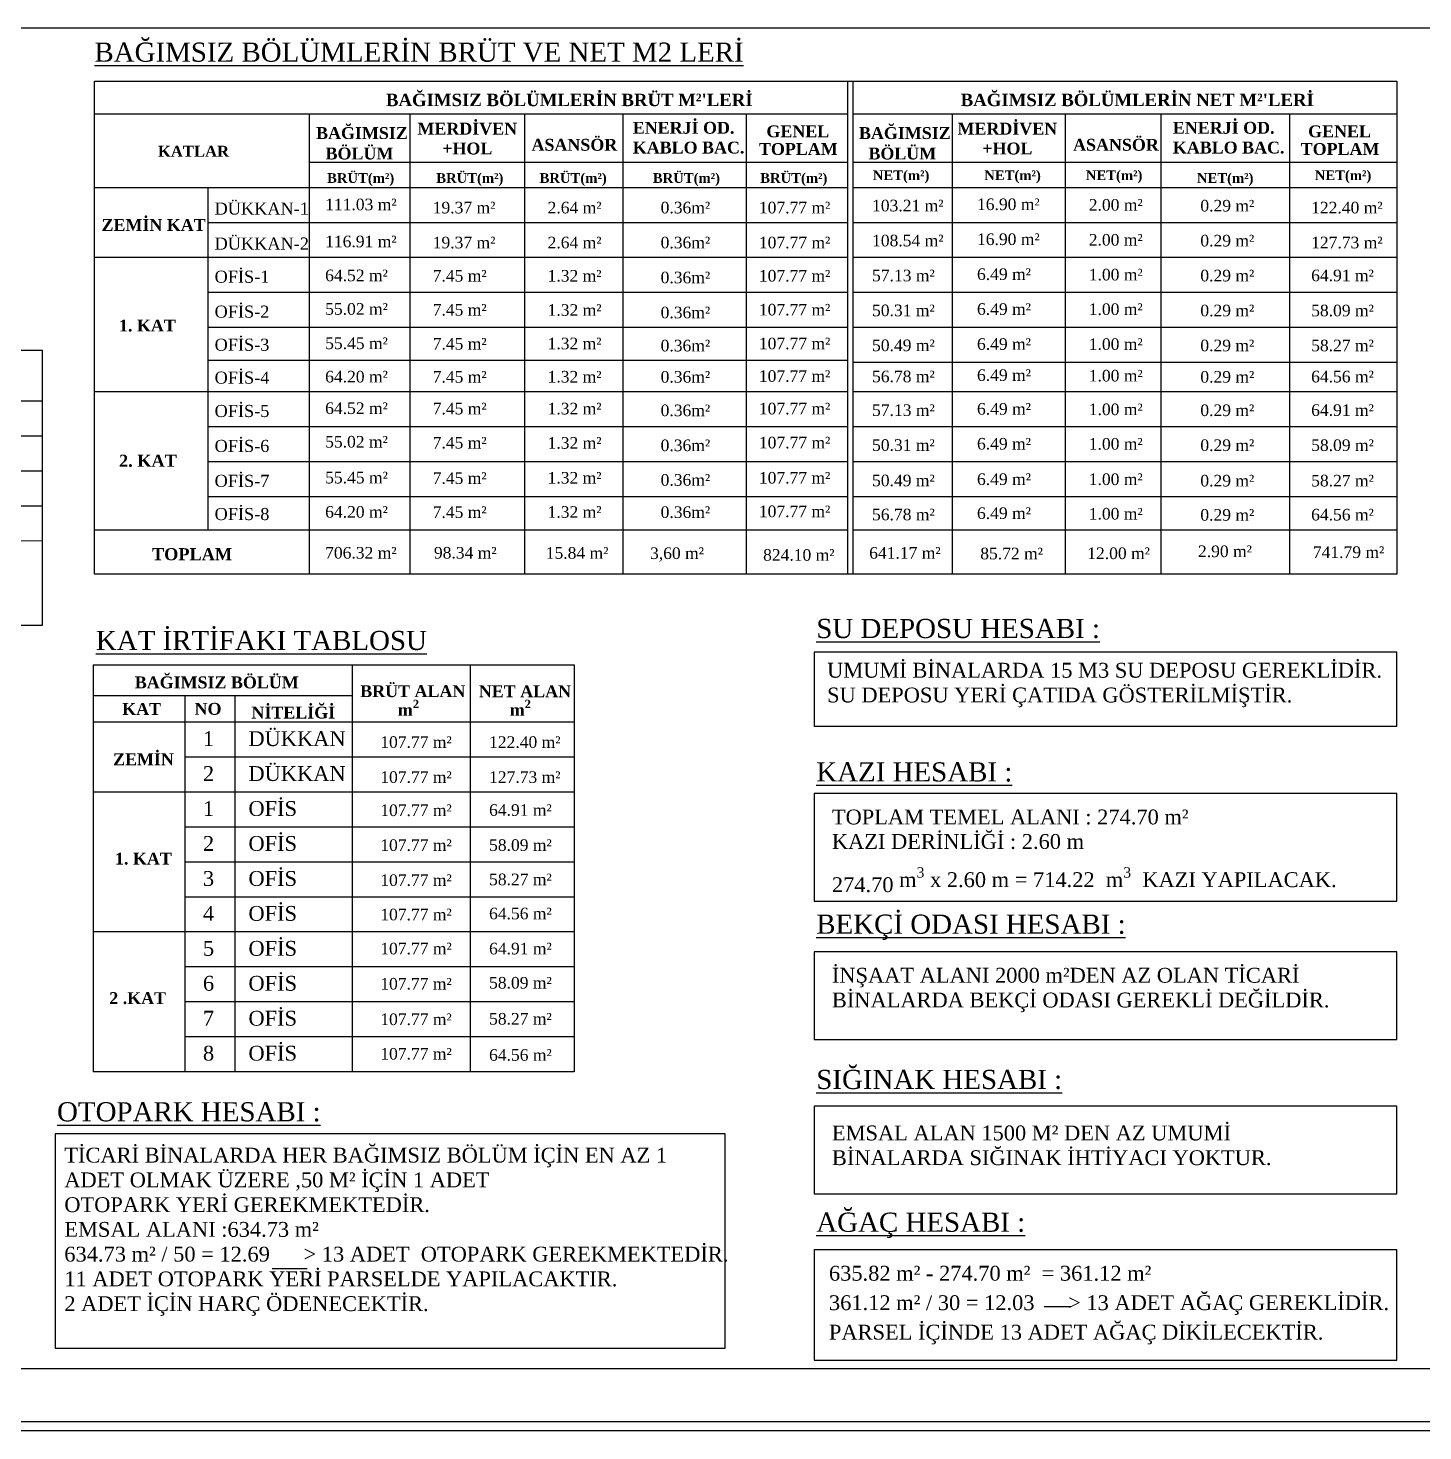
# Model space of a CAD drawing. Header units: centimetres. Extents: x 14449 to 53524, y -19051 to -10746.
# Drawn here: x 18936 to 21124, y -12946 to -10746 of the extents above; entities that cross this region are included whole.
import ezdxf

# ---------------------------------------------------------------- set-up
doc = ezdxf.new("R2010")
doc.units = ezdxf.units.CM
doc.layers.add('rtm-antet yazı-03', color=233, linetype='Continuous', lineweight=30)
doc.layers.add('YAZI_Pen_No__1', color=7, linetype='Continuous', lineweight=18)
doc.styles.add('A', font='times.ttf', dxfattribs={"height": 20})
doc.styles.add('GENERATED_STYLE_1', font='arial.ttf')
doc.styles.add('GENERATED_STYLE_3', font='arialbd.ttf')

msp = doc.modelspace()

# ---------------------------------------------------------------- linework, layer by layer
at = {"color": 2, "lineweight": 25}
for points in [[(53524.4, -10746.2), (16573.4, -10746.2)], [(53524.4, -12946.2), (16573.4, -12946.2)]]:
    msp.add_lwpolyline(points, dxfattribs=at)
msp.add_lwpolyline([(23026.6, -12848.9), (16589.2, -12848.9), (16589.2, -12931.2), (23026.6, -12931.2)], close=True, dxfattribs=at)
at = {"layer": 'rtm-antet yazı-03', "linetype": 'ByBlock'}
for p, q in [((19319.4, -12691.5), (19374.2, -12691.5)), ((20572, -12751.6), (20530.1, -12751.6))]:
    msp.add_line(p, q, dxfattribs=at)
at = {"layer": 'rtm-antet yazı-03', "linetype": 'ByBlock', "flags": 128}
for points in [[(19040.5, -11533.4), (19040.5, -10829.3)], [(19040.5, -10829.3), (20221.6, -10829.3)], [(20221.6, -10829.3), (20221.6, -11602.8)], [(20221.6, -10829.3), (21083.3, -10829.3)], [(20230, -10829.3), (20230, -11602.8)], [(21083.3, -10829.3), (21083.3, -11602.8)], [(19040.5, -10880.9), (20221.6, -10880.9)], [(19377.3, -10880.9), (19377.3, -11533.4)], [(19535.1, -10880.9), (19535.1, -11602.8)], [(19714.9, -10880.9), (19714.9, -11602.8)], [(19869.1, -10880.9), (19869.1, -11602.8)], [(20062.6, -10880.9), (20062.6, -11602.8)], [(20230, -10880.9), (21083.3, -10880.9)], [(20385.9, -10880.9), (20385.9, -11602.8)], [(20563.3, -10880.9), (20563.3, -11602.8)], [(20713.3, -10880.9), (20713.3, -11602.8)], [(20915.1, -10880.9), (20915.1, -11602.8)], [(19377.3, -10956.4), (20057.5, -10956.4)], [(20057.5, -10956.4), (20221.6, -10956.4)], [(20230, -10956.4), (21083.3, -10956.4)], [(20221.6, -10996.7), (19040.5, -10996.7)], [(19218.4, -10996.7), (19218.4, -11533.4)], [(21083.3, -10996.7), (20230, -10996.7)], [(20221.6, -11051.5), (19218.4, -11051.5)], [(21083.3, -11051.5), (20230, -11051.5)], [(20221.6, -11106.3), (19040.5, -11106.3)], [(21083.3, -11106.3), (20230, -11106.3)], [(20221.6, -11161.1), (19218.4, -11161.1)], [(21083.3, -11161.1), (20230, -11161.1)], [(20221.6, -11215.9), (19218.4, -11215.9)], [(21083.3, -11215.9), (20230, -11215.9)], [(17797.3, -11251.4), (18958.5, -11251.4)], [(18958.5, -11251.4), (18958.5, -11682.9)], [(20221.6, -11267.8), (19218.4, -11267.8)], [(21083.3, -11270.8), (20230, -11270.8)], [(20221.6, -11316.9), (19040.5, -11316.9)], [(21083.3, -11316.9), (20230, -11316.9)], [(18958.5, -11331.4), (17797.3, -11331.4)], [(18958.5, -11331.4), (18002.5, -11331.4)], [(20221.6, -11371.7), (19218.4, -11371.7)], [(21083.3, -11371.7), (20230, -11371.7)], [(18958.5, -11386.2), (18002.5, -11386.2)], [(20221.6, -11426.5), (19218.4, -11426.5)], [(21083.3, -11426.5), (20230, -11426.5)], [(18958.5, -11441), (17797.3, -11441)], [(20221.6, -11481.4), (19218.4, -11481.4)], [(21083.3, -11481.4), (20230, -11481.4)], [(18958.5, -11495.8), (17797.3, -11495.9)], [(19040.5, -11602.8), (19040.5, -11533.4)], [(20221.6, -11533.4), (19040.5, -11533.4)], [(19377.3, -11533.4), (19377.3, -11602.8)], [(21083.3, -11533.4), (20230, -11533.4)], [(18958.5, -11550.6), (17797.3, -11550.7)], [(20221.6, -11602.8), (19040.5, -11602.8)], [(21083.3, -11602.8), (20221.6, -11602.8)], [(18958.5, -11682.9), (17797.3, -11682.9)], [(19038.8, -11744.8), (19793.1, -11744.9)], [(19038.8, -11744.8), (19038.8, -12383.1)], [(19444.6, -11744.8), (19444.6, -12383.1)], [(19629.8, -11744.9), (19629.8, -12383.1)], [(19793.1, -11744.9), (19793.1, -12383.1)], [(19444.6, -11793.7), (19038.8, -11793.7)], [(19182.5, -11793.7), (19182.5, -12383.1)], [(19260.7, -11793.7), (19260.7, -12383.1)], [(19793.1, -11834.9), (19038.8, -11834.9)], [(19793.1, -11889.7), (19182.5, -11889.7)], [(19793.1, -11944.6), (19038.8, -11944.6)], [(19793.1, -11944.6), (19182.5, -11944.6)], [(19793.1, -11999.4), (19182.5, -11999.4)], [(19793.1, -12054.2), (19182.5, -12054.2)], [(19793.1, -12054.2), (19182.5, -12054.2)], [(19793.1, -12109), (19182.5, -12109)], [(19793.1, -12163.8), (19038.8, -12163.8)], [(19793.1, -12163.8), (19182.5, -12163.8)], [(19793.1, -12218.6), (19182.5, -12218.6)], [(19793.1, -12273.4), (19182.5, -12273.4)], [(19793.1, -12328.3), (19182.5, -12328.3)], [(19793.1, -12383.1), (19038.8, -12383.1)]]:
    msp.add_lwpolyline(points, dxfattribs=at)
at = {"layer": 'rtm-antet yazı-03', "linetype": 'ByBlock'}
for points in [[(20169.5, -11725.1), (20169.5, -11841.2), (21083.3, -11841.2), (21083.3, -11725.1), (20169.5, -11725.1)], [(20169.5, -11946.8), (20169.5, -12115.5), (21083.3, -12115.5), (21083.3, -11946.8), (20169.5, -11946.8)], [(20169.5, -12195.1), (20169.5, -12332.3), (21083.3, -12332.3), (21083.3, -12195.1), (20169.5, -12195.1)], [(20169.5, -12437.1), (20169.5, -12574.6), (21083.3, -12574.6), (21083.3, -12437.1), (20169.5, -12437.1)], [(18978.7, -12480.1), (18978.7, -12816.5), (20029.9, -12816.5), (20029.9, -12480.1), (18978.7, -12480.1)], [(20169.5, -12662.1), (20169.5, -12835.1), (21083.3, -12835.1), (21083.3, -12662.1), (20169.5, -12662.1)]]:
    msp.add_lwpolyline(points, dxfattribs=at)

# ---------------------------------------------------------------- texts
at = {"layer": 'rtm-antet yazı-03', "linetype": 'ByBlock', "style": 'A'}
for s, p in [('111.03 m²', (19402.4, -11032)), ('19.37 m²', (19571.1, -11036.9)), ('2.64 m²', (19751.3, -11036.9)), ('0.36m²', (19928.6, -11036.9)), ('107.77 m²', (20082.7, -11036.9)), ('103.21 m²', (20260.2, -11033.7)), ('16.90 m²', (20424.8, -11031.7)), ('2.00 m²', (20600.1, -11032.6)), ('0.29 m²', (20775.1, -11033.9)), ('122.40 m²', (20948.9, -11036.9)), ('116.91 m²', (19402.4, -11090)), ('19.37 m²', (19571.1, -11091.7)), ('2.64 m²', (19751.3, -11091.7)), ('0.36m²', (19928.6, -11091.7)), ('107.77 m²', (20082.7, -11091.7)), ('108.54 m²', (20260.2, -11088.6)), ('16.90 m²', (20424.8, -11086.5)), ('2.00 m²', (20600.1, -11087.4)), ('0.29 m²', (20775.1, -11088.7)), ('127.73 m²', (20948.9, -11091.7)), ('64.52 m²', (19402.4, -11143.2)), ('7.45 m²', (19571.1, -11143.8)), ('1.32 m²', (19751.3, -11143.8)), ('0.36m²', (19928.6, -11146.5)), ('107.77 m²', (20082.7, -11143.8)), ('57.13 m²', (20260.2, -11143.4)), ('6.49 m²', (20424.8, -11141.3)), ('1.00 m²', (20600.1, -11142)), ('0.29 m²', (20775.1, -11143.5)), ('64.91 m²', (20948.9, -11143.3)), ('55.02 m²', (19402.4, -11195.8)), ('7.45 m²', (19571.1, -11197.2)), ('1.32 m²', (19751.3, -11197.5)), ('0.36m²', (19928.6, -11201.4)), ('107.77 m²', (20082.7, -11197)), ('50.31 m²', (20260.2, -11198.1)), ('6.49 m²', (20424.8, -11196)), ('1.00 m²', (20600.1, -11196.2)), ('0.29 m²', (20775.1, -11198.3)), ('58.09 m²', (20948.9, -11198.3)), ('55.45 m²', (19402.4, -11249.7)), ('7.45 m²', (19571.1, -11250.5)), ('1.32 m²', (19751.3, -11250)), ('0.36m²', (19928.6, -11253.3)), ('107.77 m²', (20082.7, -11250)), ('50.49 m²', (20260.2, -11252.9)), ('6.49 m²', (20424.8, -11250.8)), ('1.00 m²', (20600.1, -11251)), ('0.29 m²', (20775.1, -11253.1)), ('58.27 m²', (20948.9, -11253.1)), ('64.20 m²', (19402.4, -11302)), ('7.45 m²', (19571.1, -11302.3)), ('1.32 m²', (19751.3, -11302.1)), ('0.36m²', (19928.6, -11302.3)), ('107.77 m²', (20082.7, -11301.1)), ('56.78 m²', (20260.2, -11301.7)), ('6.49 m²', (20424.8, -11299.6)), ('1.00 m²', (20600.1, -11300.5)), ('0.29 m²', (20775.1, -11302.3)), ('64.56 m²', (20948.9, -11301.9)), ('64.52 m²', (19402.4, -11351.5)), ('7.45 m²', (19571.1, -11352.1)), ('1.32 m²', (19751.3, -11352.1)), ('0.36m²', (19928.6, -11354.9)), ('107.77 m²', (20082.7, -11352.1)), ('57.13 m²', (20260.2, -11354.6)), ('6.49 m²', (20424.8, -11352.5)), ('1.00 m²', (20600.1, -11353.3)), ('0.29 m²', (20775.1, -11354.7)), ('64.91 m²', (20948.9, -11354.5)), ('55.02 m²', (19402.4, -11404.1)), ('7.45 m²', (19571.1, -11405.6)), ('1.32 m²', (19751.3, -11405.9)), ('0.36m²', (19928.6, -11409.7)), ('107.77 m²', (20082.7, -11405.4)), ('50.31 m²', (20260.2, -11409.3)), ('6.49 m²', (20424.8, -11407.2)), ('1.00 m²', (20600.1, -11407.4)), ('0.29 m²', (20775.1, -11409.5)), ('58.09 m²', (20948.9, -11409.5)), ('55.45 m²', (19402.4, -11460.3)), ('7.45 m²', (19571.1, -11461.1)), ('1.32 m²', (19751.3, -11460.6)), ('0.36m²', (19928.6, -11463.9)), ('107.77 m²', (20082.7, -11460.6)), ('50.49 m²', (20260.2, -11464.8)), ('6.49 m²', (20424.8, -11462.8)), ('1.00 m²', (20600.1, -11462.9)), ('0.29 m²', (20775.1, -11465.1)), ('58.27 m²', (20948.9, -11465.1)), ('64.20 m²', (19402.4, -11514.1)), ('7.45 m²', (19571.1, -11514.5)), ('1.32 m²', (19751.3, -11514.2)), ('0.36m²', (19928.6, -11514.5)), ('107.77 m²', (20082.7, -11513.3)), ('56.78 m²', (20260.2, -11518.2)), ('6.49 m²', (20424.8, -11516.1)), ('1.00 m²', (20600.1, -11517)), ('0.29 m²', (20775.1, -11518.8)), ('64.56 m²', (20948.9, -11518.4)), ('706.32 m²', (19402.4, -11578.2)), ('98.34 m²', (19573, -11578.2)), ('15.84 m²', (19748.4, -11578.5)), ('3,60 m²', (19912, -11578.9)), ('824.10 m²', (20089.3, -11581.6)), ('641.17 m²', (20255.7, -11578.4)), ('85.72 m²', (20429.9, -11579.4)), ('12.00 m²', (20597.7, -11579)), ('2.90 m²', (20771.4, -11575.9)), ('741.79 m²', (20951.6, -11577.3)), ('107.77 m²', (19488.9, -11875.1)), ('122.40 m²', (19659.5, -11875.1)), ('107.77 m²', (19488.9, -11930)), ('127.73 m²', (19659.5, -11930)), ('107.77 m²', (19488.9, -11982)), ('64.91 m²', (19659.5, -11981.6)), ('107.77 m²', (19488.9, -12036.7)), ('58.09 m²', (19659.5, -12036.6)), ('107.77 m²', (19488.9, -12091.6)), ('58.27 m²', (19659.5, -12090.4)), ('107.77 m²', (19488.9, -12145.5)), ('64.56 m²', (19659.5, -12143.9)), ('107.77 m²', (19488.9, -12198.9)), ('64.91 m²', (19659.5, -12198.9)), ('107.77 m²', (19488.9, -12254.1)), ('58.09 m²', (19659.5, -12252.5)), ('107.77 m²', (19488.9, -12309.8)), ('58.27 m²', (19659.5, -12309)), ('107.77 m²', (19488.9, -12363.9)), ('64.56 m²', (19659.5, -12365.7))]:
    msp.add_text(s, height=18.2, dxfattribs=at).set_placement(p)
at = {"layer": 'rtm-antet yazı-03', "linetype": 'ByBlock', "attachment_point": 1, "style": 'A'}
for s, insert, char_height, width in [('{\\fTimes New Roman|b0|i0|c162|p18;\\LBAĞIMSIZ BÖLÜMLERİN BRÜT VE NET M2 LERİ}', (19040.5, -10769), 30.039, 1524.581), ('{\\fTimes New Roman|b0|i0|c162|p18;\\LSU DEPOSU HESABI : }', (20172.7, -11672.8), 30.039, 1338.836), ('{\\fTimes New Roman|b0|i0|c162|p18;\\LKAT İRTİFAKI TABLOSU}', (19042.8, -11691.6), 30.039, 1338.836), ('{\\fTimes New Roman|b0|i0|c162|p18;UMUMİ BİNALARDA 15 M3 SU DEPOSU GEREKLİDİR. \\PSU DEPOSU YERİ ÇATIDA GÖSTERİLMİŞTİR.}', (20189.7, -11741.7), 23.281, 1058.482), ('\\A1;1', (19210.7, -11848.9), 23.28, 663.24), ('\\A1;DÜKKAN', (19282.1, -11848.9), 23.28, 663.24), ('\\A1;DÜKKAN', (19282.1, -11903.7), 23.28, 663.24), ('{\\fTimes New Roman|b0|i0|c162|p18;\\LKAZI HESABI : }', (20172.7, -11897.7), 30.039, 1338.836), ('\\A1;2', (19210.7, -11903.7), 23.28, 663.24), ('\\A1;1', (19210.7, -11958.5), 23.28, 663.24), ('\\A1;OFİS', (19282.1, -11958.5), 23.28, 663.24), ('{\\fTimes New Roman|b0|i0|c162|p18;TOPLAM TEMEL ALANI : 274.70 m²}', (20197.2, -11971.8), 23.281, 1029.206), ('\\A1;OFİS', (19282.1, -12013.3), 23.28, 663.24), ('{\\fTimes New Roman|b0|i0|c162|p18;KAZI DERİNLİĞİ : 2.60 m}', (20197.2, -12010.2), 23.281, 1029.206), ('\\A1;2', (19210.7, -12013.3), 23.28, 663.24), ('\\A1;3', (19210.7, -12068.2), 23.28, 663.24), ('\\A1;OFİS', (19282.1, -12068.2), 23.28, 663.24), ('{\\fTimes New Roman|b0|i0|c162|p18;274.70\\A1; m\\H0.7x;\\S3^ ;\\H1.4286x; x 2.60 m = 714.22  m\\H0.7x;\\S3^ ;\\H1.4286x;  KAZI YAPILACAK.}', (20197.2, -12062.2), 23.2814, 1029.206), ('\\A1;OFİS', (19282.1, -12123), 23.28, 663.24), ('\\A1;4', (19210.7, -12123), 23.28, 663.24), ('{\\fTimes New Roman|b0|i0|c162|p18;\\LBEKÇİ ODASI HESABI : }', (20172.7, -12136.5), 30.039, 1338.836), ('\\A1;5', (19210.7, -12177.8), 23.28, 663.24), ('\\A1;OFİS', (19282.1, -12177.8), 23.28, 663.24), ('\\A1;OFİS', (19282.1, -12232.6), 23.28, 663.24), ('{\\fTimes New Roman|b0|i0|c162|p18;İNŞAAT ALANI 2000 m²DEN AZ OLAN TİCARİ \\PBİNALARDA BEKÇİ ODASI GEREKLİ DEĞİLDİR.}', (20197.2, -12220), 23.281, 962.188), ('\\A1;6', (19210.7, -12232.6), 23.28, 663.24), ('\\A1;7', (19210.7, -12287.4), 23.28, 663.24), ('\\A1;OFİS', (19282.1, -12287.4), 23.28, 663.24), ('\\A1;8', (19210.7, -12342.2), 23.28, 663.24), ('\\A1;OFİS', (19282.1, -12342.2), 23.28, 663.24), ('{\\fTimes New Roman|b0|i0|c162|p18;\\LSIĞINAK HESABI : }', (20172.7, -12380), 30.039, 1338.836), ('{\\fTimes New Roman|b0|i0|c162|p18;\\LOTOPARK HESABI : }', (18981.9, -12430.7), 30.039, 1338.836), ('{\\fTimes New Roman|b0|i0|c162|p18;EMSAL ALAN 1500 M² DEN AZ UMUMİ BİNALARDA SIĞINAK İHTİYACI YOKTUR.}', (20197.2, -12467.3), 23.2814, 828.865), ('{\\fTimes New Roman|b0|i0|c162|p18;TİCARİ BİNALARDA HER BAĞIMSIZ BÖLÜM İÇİN EN AZ 1 ADET OLMAK ÜZERE ,50 M² İÇİN 1 ADET\\POTOPARK YERİ GEREKMEKTEDİR.\\PEMSAL ALANI :634.73 m²\\P634.73 m² / 50 = 12.69      > 13 ADET  OTOPARK GEREKMEKTEDİR.     \\P11 ADET OTOPARK YERİ PARSELDE YAPILACAKTIR. \\P2 ADET İÇİN HARÇ ÖDENECEKTİR.\\P }', (18993.3, -12502.1), 23.2814, 1038.948), ('{\\fTimes New Roman|b0|i0|c162|p18;\\LAĞAÇ HESABI : }', (20172.7, -12603.9), 30.039, 1338.836), ('{\\fTimes New Roman|b0|i0|c162|p18;635.82 m² - 274.70 m²  = 361.12 m² }', (20192.6, -12687.3), 23.281, 1041.799), ('{\\fTimes New Roman|b0|i0|c162|p18;361.12 m² / 30 = 12.03      > 13 ADET AĞAÇ GEREKLİDİR.}', (20192.6, -12733.5), 23.281, 999.965), ('{\\fTimes New Roman|b0|i0|c162|p18;PARSEL İÇİNDE 13 ADET AĞAÇ DİKİLECEKTİR.}', (20192.6, -12779.7), 23.281, 952.912)]:
    msp.add_mtext(s, dxfattribs=dict(at, insert=insert, char_height=char_height, width=width))
at = {"layer": 'YAZI_Pen_No__1', "linetype": 'Continuous'}
for s, insert, char_height, attachment_point, style in [("\\A1;{\\fTimes New Roman|b1|i0|c0|p18;BA\\fTimes New Roman|b1|i0|c162|p18;Ğ\\fTimes New Roman|b1|i0|c0|p18;IMSIZ BÖLÜMLER\\fTimes New Roman|b1|i0|c162|p18;İ\\fTimes New Roman|b1|i0|c0|p18;N BRÜT M²\\fTimes New Roman|b1|i0|c162|p18;'LERİ}", (19497.8, -10869), 19.4717, 7, 'GENERATED_STYLE_3'), ("\\A1;{\\fTimes New Roman|b1|i0|c162|p18; \\fTimes New Roman|b1|i0|c0|p18;BA\\fTimes New Roman|b1|i0|c162|p18;Ğ\\fTimes New Roman|b1|i0|c0|p18;IMSIZ BÖLÜMLER\\fTimes New Roman|b1|i0|c162|p18;İ\\fTimes New Roman|b1|i0|c0|p18;N \\fTimes New Roman|b1|i0|c162|p18;NET\\fTimes New Roman|b1|i0|c0|p18; M²\\fTimes New Roman|b1|i0|c162|p18;'LERİ}", (20391.9, -10869), 19.4717, 7, 'GENERATED_STYLE_3'), ('\\A1;{\\fTimes New Roman|b1|i0|c0|p18;BA\\fTimes New Roman|b1|i0|c162|p18;Ğ\\fTimes New Roman|b1|i0|c0|p18;IMSIZ}', (19388.2, -10920.5), 18.6251, 7, 'GENERATED_STYLE_3'), ('\\A1;{\\fTimes New Roman|b1|i0|c0|p18;GENEL}', (20094.5, -10917.8), 18.625, 7, 'GENERATED_STYLE_3'), ('\\A1;{\\fTimes New Roman|b1|i0|c0|p18;BA\\fTimes New Roman|b1|i0|c162|p18;Ğ\\fTimes New Roman|b1|i0|c0|p18;IMSIZ}', (20239.7, -10920.5), 18.6251, 7, 'GENERATED_STYLE_3'), ('\\A1;{\\fTimes New Roman|b1|i0|c0|p18;GENEL}', (20944.2, -10917.8), 18.625, 7, 'GENERATED_STYLE_3'), ('\\A1;{\\fTimes New Roman|b1|i0|c0|p18;KATLAR}', (19140.1, -10948.1), 17.271, 7, 'GENERATED_STYLE_3'), ('\\A1;{\\fTimes New Roman|b1|i0|c0|p18; BÖLÜM}', (19396, -10952.6), 18.625, 7, 'GENERATED_STYLE_3'), ('\\A1;{\\fTimes New Roman|b1|i0|c0|p18;ASANSÖR}', (19860.5, -10938.9), 18.625, 9, 'GENERATED_STYLE_3'), ('\\A1;{\\fTimes New Roman|b1|i0|c0|p18;TOPLAM}', (20082.8, -10945.5), 18.625, 7, 'GENERATED_STYLE_3'), ('\\A1;{\\fTimes New Roman|b1|i0|c0|p18; BÖLÜM}', (20247.5, -10952.6), 18.625, 7, 'GENERATED_STYLE_3'), ('\\A1;{\\fTimes New Roman|b1|i0|c0|p18;ASANSÖR}', (20575.5, -10938.9), 18.625, 7, 'GENERATED_STYLE_3'), ('\\A1;{\\fTimes New Roman|b1|i0|c0|p18;TOPLAM}', (20932.5, -10945.5), 18.625, 7, 'GENERATED_STYLE_3'), ('\\A1;{\\fTimes New Roman|b1|i0|c0|p18;BRÜT(m²)}', (19405.4, -10994), 15.239, 7, 'GENERATED_STYLE_3'), ('\\A1;{\\fTimes New Roman|b1|i0|c0|p18;BRÜT(m²)}', (19682, -10994), 15.239, 9, 'GENERATED_STYLE_3'), ('\\A1;{\\fTimes New Roman|b1|i0|c0|p18;BRÜT(m²)}', (19844.1, -10994), 15.239, 9, 'GENERATED_STYLE_3'), ('\\A1;{\\fTimes New Roman|b1|i0|c0|p18;BRÜT(m²)}', (19916.4, -10994), 15.239, 7, 'GENERATED_STYLE_3'), ('\\A1;{\\fTimes New Roman|b1|i0|c0|p18;BRÜT(m²)}', (20084.8, -10994), 15.239, 7, 'GENERATED_STYLE_3'), ('\\A1;{\\fTimes New Roman|b1|i0|c0|p18;NET(m²)}', (20261.4, -10989.7), 15.239, 7, 'GENERATED_STYLE_3'), ('\\A1;{\\fTimes New Roman|b1|i0|c0|p18;NET(m²)}', (20436.2, -10989.7), 15.239, 7, 'GENERATED_STYLE_3'), ('\\A1;{\\fTimes New Roman|b1|i0|c0|p18;NET(m²)}', (20595.5, -10989.7), 15.239, 7, 'GENERATED_STYLE_3'), ('\\A1;{\\fTimes New Roman|b1|i0|c162|p18;NE\\fTimes New Roman|b1|i0|c0|p18;T(m²)}', (20769.7, -10994), 15.239, 7, 'GENERATED_STYLE_3'), ('\\A1;{\\fTimes New Roman|b1|i0|c0|p18;NET(m²)}', (20954.6, -10989.7), 15.239, 7, 'GENERATED_STYLE_3'), ('\\A1;{\\fTimes New Roman|b0|i0|c0|p18;D\\fTimes New Roman|b0|i0|c162|p18;ÜKKAN\\fTimes New Roman|b0|i0|c0|p18;-1}', (19229, -11039.1), 18.9638, 7, 'GENERATED_STYLE_1'), ('\\A1;{\\fTimes New Roman|b1|i0|c0|p18;ZEM\\fTimes New Roman|b1|i0|c162|p18;İ\\fTimes New Roman|b1|i0|c0|p18;N KAT}', (19051.7, -11064.4), 18.6251, 7, 'GENERATED_STYLE_3'), ('\\A1;{\\fTimes New Roman|b0|i0|c0|p18;D\\fTimes New Roman|b0|i0|c162|p18;ÜKKAN\\fTimes New Roman|b0|i0|c0|p18;-\\fTimes New Roman|b0|i0|c162|p18;2}', (19229, -11094), 18.9638, 7, 'GENERATED_STYLE_1'), ('\\A1;{\\fTimes New Roman|b0|i0|c162|p18;OFİS\\fTimes New Roman|b0|i0|c0|p18;-\\fTimes New Roman|b0|i0|c162|p18;1}', (19229, -11145.9), 18.9638, 7, 'GENERATED_STYLE_1'), ('\\A1;{\\fTimes New Roman|b0|i0|c162|p18;OFİS\\fTimes New Roman|b0|i0|c0|p18;-\\fTimes New Roman|b0|i0|c162|p18;2}', (19229, -11200.7), 18.9638, 7, 'GENERATED_STYLE_1'), ('\\A1;{\\fTimes New Roman|b1|i0|c0|p18;1. KAT}', (19079.1, -11222.5), 18.625, 7, 'GENERATED_STYLE_3'), ('\\A1;{\\fTimes New Roman|b0|i0|c162|p18;OFİS\\fTimes New Roman|b0|i0|c0|p18;-\\fTimes New Roman|b0|i0|c162|p18;3}', (19229, -11252.6), 18.9638, 7, 'GENERATED_STYLE_1'), ('\\A1;{\\fTimes New Roman|b0|i0|c162|p18;OFİS\\fTimes New Roman|b0|i0|c0|p18;-\\fTimes New Roman|b0|i0|c162|p18;4}', (19229, -11304.2), 18.9638, 7, 'GENERATED_STYLE_1'), ('\\A1;{\\fTimes New Roman|b0|i0|c162|p18;OFİS\\fTimes New Roman|b0|i0|c0|p18;-\\fTimes New Roman|b0|i0|c162|p18;5}', (19229, -11356.5), 18.9638, 7, 'GENERATED_STYLE_1'), ('\\A1;{\\fTimes New Roman|b0|i0|c162|p18;OFİS\\fTimes New Roman|b0|i0|c0|p18;-\\fTimes New Roman|b0|i0|c162|p18;6}', (19229, -11411.3), 18.9638, 7, 'GENERATED_STYLE_1'), ('\\A1;{\\fTimes New Roman|b1|i0|c0|p18;2. KAT}', (19079.1, -11434.7), 18.964, 7, 'GENERATED_STYLE_3'), ('\\A1;{\\fTimes New Roman|b0|i0|c162|p18;OFİS\\fTimes New Roman|b0|i0|c0|p18;-\\fTimes New Roman|b0|i0|c162|p18;7}', (19229, -11466.1), 18.9638, 7, 'GENERATED_STYLE_1'), ('\\A1;{\\fTimes New Roman|b0|i0|c162|p18;OFİS\\fTimes New Roman|b0|i0|c0|p18;-\\fTimes New Roman|b0|i0|c162|p18;8}', (19229, -11518.1), 18.9638, 7, 'GENERATED_STYLE_1'), ('\\A1;{\\fTimes New Roman|b1|i0|c0|p18;TOPLAM}', (19130.8, -11581.1), 18.964, 7, 'GENERATED_STYLE_3'), ('\\A1;{\\fTimes New Roman|b1|i0|c162|p18;BAĞIMSIZ BÖLÜM}', (19103.8, -11782), 18.625, 7, 'GENERATED_STYLE_3'), ('\\A1;{\\fTimes New Roman|b1|i0|c162|p18;BRÜT ALAN }', (19457.4, -11795.7), 18.625, 7, 'GENERATED_STYLE_3'), ('\\A1;{\\fTimes New Roman|b1|i0|c162|p18;NET ALAN }', (19643.5, -11795.7), 18.625, 7, 'GENERATED_STYLE_3'), ('\\A1;{\\fTimes New Roman|b1|i0|c162|p18;KAT}', (19084.1, -11823.4), 18.625, 7, 'GENERATED_STYLE_3'), ('\\A1;{\\fTimes New Roman|b1|i0|c162|p18;NO}', (19197.6, -11823.4), 18.625, 7, 'GENERATED_STYLE_3'), ('\\A1;{\\fTimes New Roman|b1|i0|c162|p18;NİTELİĞİ}', (19286.8, -11829.3), 18.625, 7, 'GENERATED_STYLE_3'), ('\\A1;{\\fTimes New Roman|b1|i0|c162|p18;m\\H0.7x;\\S2^ ;}', (19516.4, -11824.6), 18.625, 7, 'GENERATED_STYLE_3'), ('\\A1;{\\fTimes New Roman|b1|i0|c162|p18;m\\H0.7x;\\S2^ ;}', (19691.9, -11824.6), 18.625, 7, 'GENERATED_STYLE_3'), ('\\A1;{\\fTimes New Roman|b1|i0|c162|p18;ZEMİN}', (19069.8, -11902.3), 18.625, 7, 'GENERATED_STYLE_3'), ('\\A1;{\\fTimes New Roman|b1|i0|c0|p18;1. KAT}', (19072.8, -12058.5), 18.625, 7, 'GENERATED_STYLE_3'), ('\\A1;{\\fTimes New Roman|b1|i0|c162|p18;2\\fTimes New Roman|b1|i0|c0|p18; \\fTimes New Roman|b1|i0|c162|p18;.\\fTimes New Roman|b1|i0|c0|p18;KAT}', (19063.8, -12277.2), 18.6251, 7, 'GENERATED_STYLE_3')]:
    msp.add_mtext(s, dxfattribs=dict(at, insert=insert, char_height=char_height, attachment_point=attachment_point, style=style))
at = {"layer": 'YAZI_Pen_No__1', "linetype": 'Continuous', "style": 'GENERATED_STYLE_3'}
for s, insert, char_height, width, attachment_point in [('\\A1;\\pxqc;{\\fTimes New Roman|b1|i0|c0|p18;MERD\\fTimes New Roman|b1|i0|c162|p18;İ\\fTimes New Roman|b1|i0|c0|p18;VEN\\fTimes New Roman|b1|i0|c162|p18;\\P+HOL}', (19644.3, -10944.7), 18.6251, 37.892, 9), ('\\A1;{\\fTimes New Roman|b1|i0|c162|p18;ENERJİ OD.\\PKABLO BAC.}', (19884.9, -10943.4), 18.625, 257.686, 7), ('\\A1;\\pxqc;{\\fTimes New Roman|b1|i0|c0|p18;MERD\\fTimes New Roman|b1|i0|c162|p18;İ\\fTimes New Roman|b1|i0|c0|p18;VEN\\fTimes New Roman|b1|i0|c162|p18;\\P+HOL}', (20491.4, -10944.7), 18.6251, 37.892, 9), ('\\A1;{\\fTimes New Roman|b1|i0|c162|p18;ENERJİ OD.\\PKABLO BAC.}', (20732, -10943.4), 18.625, 257.686, 7)]:
    msp.add_mtext(s, dxfattribs=dict(at, insert=insert, char_height=char_height, width=width, attachment_point=attachment_point))

doc.saveas('drawing.dxf')
